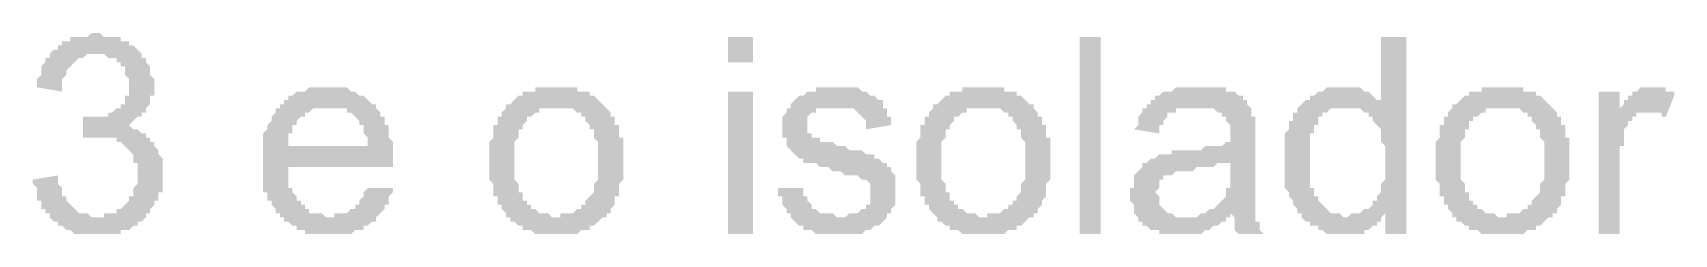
# Model space of a CAD drawing. Header units: millimetres. Extents: x 3949 to 6216, y -1987 to -943.
# Drawn here: x 4978.36 to 4997.5, y -1682.81 to -1680.47 of the extents above; entities that cross this region are included whole.
import ezdxf

# ---------------------------------------------------------------- set-up
doc = ezdxf.new("R2010")
doc.units = ezdxf.units.MM
doc.layers.add('PADRÃO DE ENTRADA', color=7, linetype='Continuous', lineweight=0)

msp = doc.modelspace()

# ---------------------------------------------------------------- hatches: boundary and pattern name
at = {"layer": 'PADRÃO DE ENTRADA', "transparency": 33554559}
for points in [[(4978.364, -1682.175), (4978.657, -1682.127), (4978.657, -1682.175), (4978.657, -1682.224), (4978.706, -1682.273), (4978.706, -1682.273), (4978.706, -1682.322), (4978.706, -1682.371), (4978.755, -1682.371), (4978.755, -1682.419), (4978.755, -1682.419), (4978.803, -1682.468), (4978.803, -1682.468), (4978.803, -1682.468), (4978.803, -1682.468), (4978.852, -1682.517), (4978.852, -1682.517), (4978.901, -1682.566), (4978.95, -1682.566), (4978.95, -1682.566), (4978.999, -1682.566), (4978.999, -1682.566), (4979.048, -1682.615), (4979.096, -1682.615), (4979.096, -1682.615), (4979.145, -1682.615), (4979.194, -1682.615), (4979.194, -1682.566), (4979.243, -1682.566), (4979.243, -1682.566), (4979.292, -1682.566), (4979.341, -1682.566), (4979.341, -1682.517), (4979.389, -1682.517), (4979.389, -1682.517), (4979.438, -1682.468), (4979.438, -1682.468), (4979.487, -1682.419), (4979.487, -1682.419), (4979.487, -1682.371), (4979.536, -1682.371), (4979.536, -1682.322), (4979.536, -1682.322), (4979.536, -1682.273), (4979.585, -1682.224), (4979.585, -1682.224), (4979.585, -1682.175), (4979.585, -1682.175), (4979.585, -1682.127), (4979.585, -1682.127), (4979.585, -1682.078), (4979.585, -1682.029), (4979.585, -1682.029), (4979.585, -1681.98), (4979.536, -1681.98), (4979.536, -1681.931), (4979.536, -1681.882), (4979.536, -1681.882), (4979.487, -1681.834), (4979.487, -1681.834), (4979.438, -1681.785), (4979.438, -1681.785), (4979.438, -1681.785), (4979.389, -1681.736), (4979.389, -1681.736), (4979.341, -1681.736), (4979.341, -1681.687), (4979.292, -1681.687), (4979.292, -1681.687), (4979.243, -1681.687), (4979.194, -1681.687), (4979.194, -1681.687), (4979.145, -1681.687), (4979.145, -1681.687), (4979.096, -1681.687), (4979.096, -1681.687), (4979.048, -1681.687), (4978.999, -1681.687), (4978.999, -1681.687), (4978.95, -1681.687), (4978.95, -1681.687), (4978.95, -1681.443), (4978.999, -1681.443), (4978.999, -1681.443), (4979.048, -1681.443), (4979.096, -1681.443), (4979.096, -1681.443), (4979.145, -1681.443), (4979.145, -1681.443), (4979.194, -1681.443), (4979.243, -1681.443), (4979.243, -1681.394), (4979.292, -1681.394), (4979.292, -1681.394), (4979.341, -1681.345), (4979.341, -1681.345), (4979.389, -1681.345), (4979.389, -1681.297), (4979.438, -1681.297), (4979.438, -1681.248), (4979.438, -1681.248), (4979.438, -1681.199), (4979.487, -1681.199), (4979.487, -1681.15), (4979.487, -1681.101), (4979.487, -1681.053), (4979.487, -1681.053), (4979.487, -1681.004), (4979.487, -1681.004), (4979.438, -1680.955), (4979.438, -1680.906), (4979.438, -1680.906), (4979.438, -1680.857), (4979.389, -1680.857), (4979.389, -1680.808), (4979.389, -1680.808), (4979.341, -1680.808), (4979.341, -1680.76), (4979.292, -1680.76), (4979.292, -1680.76), (4979.243, -1680.76), (4979.194, -1680.711), (4979.194, -1680.711), (4979.145, -1680.711), (4979.096, -1680.711), (4979.096, -1680.711), (4979.048, -1680.711), (4979.048, -1680.711), (4978.999, -1680.711), (4978.95, -1680.76), (4978.95, -1680.76), (4978.901, -1680.76), (4978.901, -1680.76), (4978.852, -1680.808), (4978.852, -1680.808), (4978.852, -1680.808), (4978.803, -1680.857), (4978.803, -1680.857), (4978.755, -1680.906), (4978.755, -1680.906), (4978.755, -1680.955), (4978.755, -1680.955), (4978.706, -1681.004), (4978.706, -1681.004), (4978.706, -1681.053), (4978.706, -1681.101), (4978.706, -1681.15), (4978.413, -1681.101), (4978.413, -1681.053), (4978.413, -1681.004), (4978.413, -1681.004), (4978.462, -1680.955), (4978.462, -1680.906), (4978.462, -1680.906), (4978.462, -1680.857), (4978.511, -1680.808), (4978.511, -1680.808), (4978.511, -1680.76), (4978.559, -1680.76), (4978.559, -1680.711), (4978.559, -1680.711), (4978.608, -1680.662), (4978.608, -1680.662), (4978.657, -1680.662), (4978.657, -1680.662), (4978.657, -1680.613), (4978.706, -1680.613), (4978.706, -1680.564), (4978.755, -1680.564), (4978.755, -1680.564), (4978.803, -1680.564), (4978.803, -1680.515), (4978.852, -1680.515), (4978.901, -1680.515), (4978.901, -1680.515), (4978.95, -1680.515), (4978.95, -1680.515), (4978.999, -1680.515), (4979.048, -1680.467), (4979.096, -1680.467), (4979.096, -1680.467), (4979.145, -1680.467), (4979.145, -1680.467), (4979.194, -1680.515), (4979.243, -1680.515), (4979.243, -1680.515), (4979.292, -1680.515), (4979.341, -1680.515), (4979.341, -1680.515), (4979.389, -1680.515), (4979.389, -1680.564), (4979.438, -1680.564), (4979.438, -1680.564), (4979.487, -1680.564), (4979.487, -1680.613), (4979.536, -1680.613), (4979.536, -1680.613), (4979.585, -1680.662), (4979.585, -1680.662), (4979.633, -1680.711), (4979.633, -1680.711), (4979.633, -1680.76), (4979.682, -1680.76), (4979.682, -1680.808), (4979.682, -1680.808), (4979.731, -1680.857), (4979.731, -1680.857), (4979.731, -1680.906), (4979.731, -1680.955), (4979.731, -1680.955), (4979.78, -1681.004), (4979.78, -1681.004), (4979.78, -1681.053), (4979.78, -1681.101), (4979.78, -1681.101), (4979.78, -1681.15), (4979.78, -1681.199), (4979.731, -1681.199), (4979.731, -1681.248), (4979.731, -1681.248), (4979.731, -1681.297), (4979.682, -1681.345), (4979.682, -1681.345), (4979.682, -1681.345), (4979.682, -1681.394), (4979.633, -1681.394), (4979.633, -1681.443), (4979.585, -1681.443), (4979.585, -1681.443), (4979.536, -1681.492), (4979.536, -1681.492), (4979.487, -1681.541), (4979.487, -1681.541), (4979.438, -1681.541), (4979.487, -1681.541), (4979.536, -1681.59), (4979.536, -1681.59), (4979.585, -1681.59), (4979.585, -1681.59), (4979.633, -1681.638), (4979.633, -1681.638), (4979.682, -1681.638), (4979.682, -1681.687), (4979.731, -1681.687), (4979.731, -1681.736), (4979.78, -1681.736), (4979.78, -1681.736), (4979.78, -1681.785), (4979.78, -1681.785), (4979.829, -1681.834), (4979.829, -1681.834), (4979.829, -1681.882), (4979.829, -1681.882), (4979.878, -1681.931), (4979.878, -1681.98), (4979.878, -1681.98), (4979.878, -1682.029), (4979.878, -1682.078), (4979.878, -1682.078), (4979.878, -1682.127), (4979.878, -1682.127), (4979.878, -1682.175), (4979.878, -1682.224), (4979.878, -1682.224), (4979.878, -1682.273), (4979.878, -1682.322), (4979.829, -1682.322), (4979.829, -1682.371), (4979.829, -1682.371), (4979.829, -1682.419), (4979.78, -1682.419), (4979.78, -1682.468), (4979.78, -1682.468), (4979.731, -1682.517), (4979.731, -1682.566), (4979.731, -1682.566), (4979.682, -1682.566), (4979.682, -1682.615), (4979.682, -1682.615), (4979.633, -1682.664), (4979.633, -1682.664), (4979.585, -1682.664), (4979.585, -1682.712), (4979.536, -1682.712), (4979.536, -1682.712), (4979.487, -1682.761), (4979.438, -1682.761), (4979.438, -1682.761), (4979.389, -1682.761), (4979.389, -1682.81), (4979.341, -1682.81), (4979.292, -1682.81), (4979.292, -1682.81), (4979.243, -1682.81), (4979.243, -1682.81), (4979.194, -1682.81), (4979.145, -1682.81), (4979.096, -1682.81), (4979.096, -1682.81), (4979.048, -1682.81), (4979.048, -1682.81), (4978.999, -1682.81), (4978.95, -1682.81), (4978.95, -1682.81), (4978.901, -1682.81), (4978.901, -1682.81), (4978.852, -1682.81), (4978.803, -1682.761), (4978.803, -1682.761), (4978.755, -1682.761), (4978.755, -1682.761), (4978.706, -1682.712), (4978.706, -1682.712), (4978.657, -1682.712), (4978.657, -1682.664), (4978.608, -1682.664), (4978.608, -1682.664), (4978.559, -1682.615), (4978.559, -1682.615), (4978.559, -1682.566), (4978.511, -1682.566), (4978.511, -1682.517), (4978.462, -1682.517), (4978.462, -1682.468), (4978.462, -1682.468), (4978.462, -1682.419), (4978.413, -1682.419), (4978.413, -1682.371), (4978.413, -1682.322), (4978.413, -1682.322), (4978.413, -1682.273), (4978.364, -1682.224), (4978.364, -1682.224), (4978.364, -1682.175)], [(4987.054, -1682.273), (4987.347, -1682.273), (4987.347, -1682.273), (4987.347, -1682.322), (4987.347, -1682.371), (4987.396, -1682.371), (4987.396, -1682.419), (4987.396, -1682.419), (4987.445, -1682.468), (4987.445, -1682.468), (4987.445, -1682.517), (4987.494, -1682.517), (4987.494, -1682.517), (4987.494, -1682.517), (4987.542, -1682.566), (4987.591, -1682.566), (4987.591, -1682.566), (4987.64, -1682.566), (4987.64, -1682.566), (4987.689, -1682.566), (4987.738, -1682.615), (4987.786, -1682.615), (4987.786, -1682.615), (4987.786, -1682.615), (4987.835, -1682.615), (4987.884, -1682.566), (4987.933, -1682.566), (4987.933, -1682.566), (4987.982, -1682.566), (4987.982, -1682.566), (4988.031, -1682.517), (4988.031, -1682.517), (4988.079, -1682.517), (4988.079, -1682.468), (4988.128, -1682.468), (4988.128, -1682.419), (4988.128, -1682.419), (4988.128, -1682.371), (4988.128, -1682.371), (4988.128, -1682.322), (4988.128, -1682.322), (4988.128, -1682.273), (4988.128, -1682.224), (4988.128, -1682.224), (4988.079, -1682.175), (4988.079, -1682.175), (4988.031, -1682.175), (4988.031, -1682.175), (4988.031, -1682.175), (4987.982, -1682.127), (4987.982, -1682.127), (4987.933, -1682.127), (4987.884, -1682.127), (4987.835, -1682.127), (4987.786, -1682.078), (4987.786, -1682.078), (4987.738, -1682.078), (4987.689, -1682.078), (4987.64, -1682.029), (4987.64, -1682.029), (4987.591, -1682.029), (4987.542, -1682.029), (4987.542, -1682.029), (4987.494, -1681.98), (4987.445, -1681.98), (4987.445, -1681.98), (4987.396, -1681.98), (4987.396, -1681.98), (4987.347, -1681.98), (4987.347, -1681.931), (4987.347, -1681.931), (4987.298, -1681.931), (4987.298, -1681.931), (4987.249, -1681.882), (4987.249, -1681.882), (4987.201, -1681.834), (4987.201, -1681.834), (4987.201, -1681.834), (4987.152, -1681.785), (4987.152, -1681.785), (4987.152, -1681.736), (4987.152, -1681.687), (4987.103, -1681.687), (4987.103, -1681.638), (4987.103, -1681.59), (4987.103, -1681.59), (4987.103, -1681.59), (4987.103, -1681.541), (4987.103, -1681.492), (4987.103, -1681.492), (4987.103, -1681.443), (4987.152, -1681.394), (4987.152, -1681.394), (4987.152, -1681.345), (4987.201, -1681.345), (4987.201, -1681.297), (4987.201, -1681.297), (4987.249, -1681.248), (4987.249, -1681.248), (4987.298, -1681.199), (4987.298, -1681.199), (4987.298, -1681.199), (4987.347, -1681.199), (4987.396, -1681.15), (4987.396, -1681.15), (4987.445, -1681.15), (4987.494, -1681.15), (4987.494, -1681.101), (4987.494, -1681.101), (4987.542, -1681.101), (4987.591, -1681.101), (4987.591, -1681.101), (4987.64, -1681.101), (4987.64, -1681.101), (4987.689, -1681.101), (4987.738, -1681.101), (4987.738, -1681.101), (4987.786, -1681.101), (4987.835, -1681.101), (4987.835, -1681.101), (4987.884, -1681.101), (4987.933, -1681.101), (4987.933, -1681.101), (4987.982, -1681.101), (4988.031, -1681.15), (4988.031, -1681.15), (4988.079, -1681.15), (4988.079, -1681.15), (4988.128, -1681.199), (4988.177, -1681.199), (4988.177, -1681.199), (4988.226, -1681.248), (4988.226, -1681.248), (4988.275, -1681.248), (4988.275, -1681.297), (4988.275, -1681.297), (4988.275, -1681.345), (4988.323, -1681.345), (4988.323, -1681.394), (4988.323, -1681.394), (4988.323, -1681.443), (4988.372, -1681.443), (4988.372, -1681.492), (4988.372, -1681.541), (4988.372, -1681.541), (4988.079, -1681.59), (4988.079, -1681.541), (4988.079, -1681.541), (4988.079, -1681.492), (4988.079, -1681.492), (4988.031, -1681.443), (4988.031, -1681.443), (4987.982, -1681.394), (4987.982, -1681.394), (4987.982, -1681.394), (4987.933, -1681.345), (4987.933, -1681.345), (4987.884, -1681.345), (4987.884, -1681.345), (4987.835, -1681.345), (4987.786, -1681.345), (4987.738, -1681.345), (4987.738, -1681.345), (4987.689, -1681.345), (4987.64, -1681.345), (4987.64, -1681.345), (4987.591, -1681.345), (4987.542, -1681.345), (4987.542, -1681.345), (4987.494, -1681.345), (4987.494, -1681.394), (4987.445, -1681.394), (4987.445, -1681.394), (4987.445, -1681.394), (4987.396, -1681.443), (4987.396, -1681.443), (4987.396, -1681.492), (4987.396, -1681.492), (4987.396, -1681.541), (4987.396, -1681.59), (4987.396, -1681.59), (4987.396, -1681.638), (4987.396, -1681.638), (4987.445, -1681.638), (4987.445, -1681.687), (4987.494, -1681.687), (4987.494, -1681.687), (4987.542, -1681.687), (4987.542, -1681.736), (4987.542, -1681.736), (4987.591, -1681.736), (4987.591, -1681.736), (4987.64, -1681.736), (4987.689, -1681.736), (4987.738, -1681.785), (4987.786, -1681.785), (4987.786, -1681.785), (4987.835, -1681.785), (4987.835, -1681.785), (4987.884, -1681.834), (4987.933, -1681.834), (4987.982, -1681.834), (4987.982, -1681.834), (4988.031, -1681.834), (4988.079, -1681.882), (4988.079, -1681.882), (4988.128, -1681.882), (4988.128, -1681.882), (4988.177, -1681.882), (4988.177, -1681.882), (4988.177, -1681.931), (4988.226, -1681.931), (4988.226, -1681.931), (4988.275, -1681.98), (4988.275, -1681.98), (4988.323, -1681.98), (4988.323, -1682.029), (4988.372, -1682.029), (4988.372, -1682.078), (4988.372, -1682.078), (4988.421, -1682.127), (4988.421, -1682.127), (4988.421, -1682.175), (4988.421, -1682.175), (4988.421, -1682.224), (4988.421, -1682.273), (4988.421, -1682.322), (4988.421, -1682.322), (4988.421, -1682.322), (4988.421, -1682.371), (4988.421, -1682.371), (4988.421, -1682.419), (4988.421, -1682.468), (4988.421, -1682.468), (4988.372, -1682.517), (4988.372, -1682.517), (4988.372, -1682.566), (4988.323, -1682.566), (4988.323, -1682.615), (4988.323, -1682.615), (4988.275, -1682.664), (4988.275, -1682.664), (4988.226, -1682.712), (4988.226, -1682.712), (4988.177, -1682.712), (4988.128, -1682.761), (4988.128, -1682.761), (4988.079, -1682.761), (4988.079, -1682.761), (4988.031, -1682.81), (4988.031, -1682.81), (4987.982, -1682.81), (4987.933, -1682.81), (4987.933, -1682.81), (4987.884, -1682.81), (4987.835, -1682.81), (4987.835, -1682.81), (4987.786, -1682.81), (4987.786, -1682.81), (4987.738, -1682.81), (4987.689, -1682.81), (4987.64, -1682.81), (4987.64, -1682.81), (4987.591, -1682.81), (4987.542, -1682.81), (4987.542, -1682.81), (4987.494, -1682.81), (4987.445, -1682.761), (4987.445, -1682.761), (4987.396, -1682.761), (4987.396, -1682.761), (4987.347, -1682.761), (4987.347, -1682.712), (4987.298, -1682.712), (4987.298, -1682.712), (4987.298, -1682.712), (4987.249, -1682.664), (4987.249, -1682.664), (4987.201, -1682.615), (4987.201, -1682.615), (4987.201, -1682.566), (4987.152, -1682.566), (4987.152, -1682.517), (4987.152, -1682.517), (4987.103, -1682.468), (4987.103, -1682.468), (4987.103, -1682.419), (4987.103, -1682.371), (4987.054, -1682.371), (4987.054, -1682.322), (4987.054, -1682.273)], [(4996.623, -1682.81), (4996.623, -1681.15), (4996.867, -1681.15), (4996.867, -1681.394), (4996.867, -1681.345), (4996.916, -1681.297), (4996.916, -1681.297), (4996.916, -1681.248), (4996.965, -1681.248), (4996.965, -1681.199), (4997.014, -1681.199), (4997.014, -1681.15), (4997.014, -1681.15), (4997.014, -1681.15), (4997.062, -1681.15), (4997.111, -1681.101), (4997.111, -1681.101), (4997.16, -1681.101), (4997.16, -1681.101), (4997.209, -1681.101), (4997.209, -1681.101), (4997.258, -1681.101), (4997.258, -1681.101), (4997.306, -1681.101), (4997.355, -1681.101), (4997.355, -1681.101), (4997.404, -1681.101), (4997.404, -1681.15), (4997.453, -1681.15), (4997.502, -1681.15), (4997.502, -1681.199), (4997.404, -1681.443), (4997.355, -1681.443), (4997.355, -1681.394), (4997.306, -1681.394), (4997.306, -1681.394), (4997.258, -1681.394), (4997.209, -1681.394), (4997.209, -1681.394), (4997.16, -1681.394), (4997.16, -1681.394), (4997.111, -1681.394), (4997.062, -1681.394), (4997.062, -1681.443), (4997.014, -1681.443), (4997.014, -1681.443), (4997.014, -1681.492), (4996.965, -1681.492), (4996.965, -1681.541), (4996.965, -1681.541), (4996.916, -1681.59), (4996.916, -1681.59), (4996.916, -1681.638), (4996.916, -1681.638), (4996.916, -1681.687), (4996.916, -1681.687), (4996.916, -1681.736), (4996.916, -1681.785), (4996.867, -1681.785), (4996.867, -1681.834), (4996.867, -1681.882), (4996.867, -1681.882), (4996.867, -1681.931), (4996.867, -1682.81)]]:
    msp.add_hatch(color=7, dxfattribs=at).paths.add_polyline_path(points)
h = msp.add_hatch(color=7, dxfattribs=at)
h.paths.add_polyline_path([(4994.133, -1682.81), (4994.133, -1682.566), (4994.084, -1682.615), (4994.084, -1682.615), (4994.084, -1682.664), (4994.035, -1682.664), (4994.035, -1682.712), (4993.987, -1682.712), (4993.987, -1682.712), (4993.938, -1682.761), (4993.938, -1682.761), (4993.889, -1682.761), (4993.889, -1682.81), (4993.84, -1682.81), (4993.84, -1682.81), (4993.791, -1682.81), (4993.743, -1682.81), (4993.743, -1682.81), (4993.694, -1682.81), (4993.645, -1682.81), (4993.645, -1682.81), (4993.596, -1682.81), (4993.547, -1682.81), (4993.547, -1682.81), (4993.498, -1682.81), (4993.45, -1682.81), (4993.45, -1682.81), (4993.401, -1682.761), (4993.401, -1682.761), (4993.352, -1682.761), (4993.352, -1682.712), (4993.303, -1682.712), (4993.303, -1682.712), (4993.254, -1682.712), (4993.254, -1682.664), (4993.206, -1682.664), (4993.206, -1682.664), (4993.157, -1682.615), (4993.157, -1682.615), (4993.157, -1682.566), (4993.108, -1682.566), (4993.108, -1682.517), (4993.059, -1682.468), (4993.059, -1682.468), (4993.059, -1682.419), (4993.059, -1682.419), (4993.01, -1682.371), (4993.01, -1682.371), (4993.01, -1682.322), (4993.01, -1682.322), (4992.961, -1682.273), (4992.961, -1682.224), (4992.961, -1682.224), (4992.961, -1682.175), (4992.961, -1682.127), (4992.961, -1682.127), (4992.961, -1682.078), (4992.961, -1682.029), (4992.961, -1682.029), (4992.961, -1681.98), (4992.961, -1681.98), (4992.961, -1681.931), (4992.961, -1681.882), (4992.961, -1681.882), (4992.961, -1681.834), (4992.961, -1681.785), (4992.961, -1681.785), (4992.961, -1681.736), (4992.961, -1681.687), (4992.961, -1681.687), (4992.961, -1681.638), (4993.01, -1681.59), (4993.01, -1681.59), (4993.01, -1681.541), (4993.01, -1681.541), (4993.01, -1681.492), (4993.059, -1681.492), (4993.059, -1681.443), (4993.059, -1681.394), (4993.108, -1681.394), (4993.108, -1681.345), (4993.108, -1681.345), (4993.157, -1681.297), (4993.157, -1681.297), (4993.206, -1681.248), (4993.206, -1681.248), (4993.254, -1681.248), (4993.254, -1681.199), (4993.254, -1681.199), (4993.303, -1681.199), (4993.352, -1681.15), (4993.352, -1681.15), (4993.401, -1681.15), (4993.401, -1681.15), (4993.45, -1681.101), (4993.498, -1681.101), (4993.498, -1681.101), (4993.547, -1681.101), (4993.547, -1681.101), (4993.596, -1681.101), (4993.645, -1681.101), (4993.645, -1681.101), (4993.694, -1681.101), (4993.694, -1681.101), (4993.743, -1681.101), (4993.791, -1681.101), (4993.791, -1681.101), (4993.84, -1681.101), (4993.889, -1681.15), (4993.889, -1681.15), (4993.938, -1681.15), (4993.938, -1681.15), (4993.987, -1681.199), (4993.987, -1681.199), (4994.035, -1681.248), (4994.035, -1681.248), (4994.084, -1681.248), (4994.084, -1681.297), (4994.084, -1681.297), (4994.084, -1681.297), (4994.084, -1680.515), (4994.377, -1680.515), (4994.377, -1682.81)], flags=0)
h.paths.add_polyline_path([(4993.254, -1681.98), (4993.254, -1681.98), (4993.254, -1682.029), (4993.254, -1682.078), (4993.254, -1682.127), (4993.254, -1682.127), (4993.254, -1682.175), (4993.254, -1682.224), (4993.254, -1682.224), (4993.254, -1682.273), (4993.303, -1682.273), (4993.303, -1682.322), (4993.303, -1682.322), (4993.303, -1682.371), (4993.352, -1682.371), (4993.352, -1682.419), (4993.352, -1682.419), (4993.352, -1682.419), (4993.401, -1682.468), (4993.401, -1682.468), (4993.45, -1682.517), (4993.45, -1682.517), (4993.498, -1682.566), (4993.498, -1682.566), (4993.547, -1682.566), (4993.596, -1682.566), (4993.596, -1682.566), (4993.645, -1682.615), (4993.645, -1682.615), (4993.694, -1682.615), (4993.694, -1682.615), (4993.743, -1682.566), (4993.791, -1682.566), (4993.791, -1682.566), (4993.84, -1682.566), (4993.84, -1682.566), (4993.889, -1682.517), (4993.938, -1682.517), (4993.938, -1682.517), (4993.987, -1682.468), (4993.987, -1682.468), (4993.987, -1682.419), (4994.035, -1682.419), (4994.035, -1682.419), (4994.035, -1682.371), (4994.035, -1682.371), (4994.084, -1682.322), (4994.084, -1682.322), (4994.084, -1682.273), (4994.084, -1682.224), (4994.084, -1682.224), (4994.133, -1682.175), (4994.133, -1682.127), (4994.133, -1682.127), (4994.133, -1682.078), (4994.133, -1682.029), (4994.133, -1681.98), (4994.133, -1681.98), (4994.133, -1681.931), (4994.133, -1681.882), (4994.133, -1681.882), (4994.133, -1681.834), (4994.133, -1681.785), (4994.133, -1681.785), (4994.084, -1681.736), (4994.084, -1681.687), (4994.084, -1681.687), (4994.084, -1681.638), (4994.084, -1681.59), (4994.084, -1681.59), (4994.035, -1681.541), (4994.035, -1681.541), (4994.035, -1681.541), (4993.987, -1681.492), (4993.987, -1681.492), (4993.987, -1681.443), (4993.938, -1681.443), (4993.938, -1681.394), (4993.889, -1681.394), (4993.889, -1681.394), (4993.84, -1681.345), (4993.84, -1681.345), (4993.791, -1681.345), (4993.743, -1681.345), (4993.743, -1681.345), (4993.694, -1681.345), (4993.694, -1681.345), (4993.694, -1681.345), (4993.645, -1681.345), (4993.596, -1681.345), (4993.596, -1681.345), (4993.547, -1681.345), (4993.547, -1681.345), (4993.498, -1681.345), (4993.45, -1681.394), (4993.45, -1681.394), (4993.401, -1681.394), (4993.401, -1681.443), (4993.352, -1681.443), (4993.352, -1681.492), (4993.352, -1681.492), (4993.352, -1681.541), (4993.303, -1681.541), (4993.303, -1681.541), (4993.303, -1681.59), (4993.303, -1681.638), (4993.254, -1681.638), (4993.254, -1681.687), (4993.254, -1681.687), (4993.254, -1681.736), (4993.254, -1681.785), (4993.254, -1681.785), (4993.254, -1681.834), (4993.254, -1681.882), (4993.254, -1681.931), (4993.254, -1681.931), (4993.254, -1681.98)], flags=0)
h = msp.add_hatch(color=7, dxfattribs=at)
h.paths.add_polyline_path([(4982.27, -1682.273), (4982.563, -1682.273), (4982.563, -1682.322), (4982.514, -1682.371), (4982.514, -1682.371), (4982.514, -1682.419), (4982.514, -1682.468), (4982.465, -1682.468), (4982.465, -1682.517), (4982.465, -1682.517), (4982.416, -1682.566), (4982.416, -1682.566), (4982.367, -1682.615), (4982.367, -1682.615), (4982.367, -1682.664), (4982.319, -1682.664), (4982.319, -1682.664), (4982.319, -1682.664), (4982.27, -1682.712), (4982.27, -1682.712), (4982.221, -1682.712), (4982.221, -1682.761), (4982.172, -1682.761), (4982.123, -1682.761), (4982.123, -1682.761), (4982.074, -1682.81), (4982.074, -1682.81), (4982.026, -1682.81), (4981.977, -1682.81), (4981.977, -1682.81), (4981.928, -1682.81), (4981.879, -1682.81), (4981.879, -1682.81), (4981.83, -1682.81), (4981.83, -1682.81), (4981.782, -1682.81), (4981.733, -1682.81), (4981.733, -1682.81), (4981.684, -1682.81), (4981.635, -1682.81), (4981.635, -1682.81), (4981.586, -1682.81), (4981.537, -1682.81), (4981.537, -1682.761), (4981.489, -1682.761), (4981.489, -1682.761), (4981.44, -1682.761), (4981.44, -1682.712), (4981.391, -1682.712), (4981.391, -1682.712), (4981.342, -1682.664), (4981.342, -1682.664), (4981.293, -1682.664), (4981.293, -1682.615), (4981.245, -1682.615), (4981.245, -1682.615), (4981.245, -1682.566), (4981.196, -1682.566), (4981.196, -1682.517), (4981.196, -1682.517), (4981.147, -1682.468), (4981.147, -1682.468), (4981.147, -1682.419), (4981.098, -1682.419), (4981.098, -1682.371), (4981.098, -1682.371), (4981.098, -1682.322), (4981.049, -1682.322), (4981.049, -1682.273), (4981.049, -1682.224), (4981.049, -1682.224), (4981.049, -1682.175), (4981.049, -1682.127), (4981.049, -1682.127), (4981.049, -1682.078), (4981.049, -1682.029), (4981.049, -1681.98), (4981.049, -1681.98), (4981.049, -1681.931), (4981.049, -1681.882), (4981.049, -1681.882), (4981.049, -1681.834), (4981.049, -1681.785), (4981.049, -1681.785), (4981.049, -1681.736), (4981.049, -1681.687), (4981.049, -1681.687), (4981.049, -1681.638), (4981.098, -1681.59), (4981.098, -1681.59), (4981.098, -1681.541), (4981.098, -1681.541), (4981.147, -1681.492), (4981.147, -1681.492), (4981.147, -1681.443), (4981.147, -1681.443), (4981.196, -1681.394), (4981.196, -1681.394), (4981.196, -1681.345), (4981.245, -1681.345), (4981.245, -1681.345), (4981.245, -1681.297), (4981.293, -1681.297), (4981.293, -1681.248), (4981.342, -1681.248), (4981.342, -1681.199), (4981.391, -1681.199), (4981.391, -1681.199), (4981.44, -1681.15), (4981.489, -1681.15), (4981.489, -1681.15), (4981.537, -1681.15), (4981.537, -1681.15), (4981.586, -1681.101), (4981.586, -1681.101), (4981.635, -1681.101), (4981.684, -1681.101), (4981.684, -1681.101), (4981.733, -1681.101), (4981.782, -1681.101), (4981.782, -1681.101), (4981.782, -1681.101), (4981.83, -1681.101), (4981.879, -1681.101), (4981.928, -1681.101), (4981.928, -1681.101), (4981.977, -1681.101), (4981.977, -1681.101), (4982.026, -1681.101), (4982.074, -1681.15), (4982.074, -1681.15), (4982.123, -1681.15), (4982.123, -1681.15), (4982.172, -1681.199), (4982.172, -1681.199), (4982.221, -1681.199), (4982.27, -1681.248), (4982.27, -1681.248), (4982.27, -1681.248), (4982.319, -1681.297), (4982.319, -1681.297), (4982.367, -1681.297), (4982.367, -1681.345), (4982.367, -1681.345), (4982.416, -1681.394), (4982.416, -1681.394), (4982.416, -1681.443), (4982.465, -1681.443), (4982.465, -1681.492), (4982.465, -1681.492), (4982.465, -1681.541), (4982.514, -1681.541), (4982.514, -1681.59), (4982.514, -1681.638), (4982.514, -1681.638), (4982.514, -1681.687), (4982.563, -1681.736), (4982.563, -1681.736), (4982.563, -1681.785), (4982.563, -1681.834), (4982.563, -1681.834), (4982.563, -1681.882), (4982.563, -1681.931), (4982.563, -1681.931), (4982.563, -1681.98), (4982.563, -1682.029), (4982.563, -1682.029), (4981.342, -1682.029), (4981.342, -1682.078), (4981.342, -1682.127), (4981.342, -1682.127), (4981.342, -1682.175), (4981.342, -1682.224), (4981.342, -1682.224), (4981.342, -1682.273), (4981.391, -1682.273), (4981.391, -1682.322), (4981.391, -1682.322), (4981.44, -1682.371), (4981.44, -1682.371), (4981.44, -1682.419), (4981.489, -1682.419), (4981.489, -1682.468), (4981.489, -1682.468), (4981.537, -1682.468), (4981.537, -1682.517), (4981.586, -1682.517), (4981.586, -1682.566), (4981.635, -1682.566), (4981.635, -1682.566), (4981.684, -1682.566), (4981.733, -1682.566), (4981.733, -1682.566), (4981.782, -1682.615), (4981.83, -1682.615), (4981.83, -1682.615), (4981.879, -1682.615), (4981.879, -1682.566), (4981.928, -1682.566), (4981.977, -1682.566), (4981.977, -1682.566), (4982.026, -1682.566), (4982.026, -1682.566), (4982.074, -1682.517), (4982.074, -1682.517), (4982.123, -1682.517), (4982.123, -1682.468), (4982.172, -1682.468), (4982.172, -1682.419), (4982.172, -1682.419), (4982.221, -1682.371), (4982.221, -1682.371), (4982.221, -1682.322), (4982.27, -1682.273), (4982.27, -1682.273), (4982.27, -1682.273)], flags=0)
h.paths.add_polyline_path([(4981.342, -1681.785), (4982.27, -1681.785), (4982.27, -1681.736), (4982.27, -1681.736), (4982.27, -1681.687), (4982.221, -1681.638), (4982.221, -1681.638), (4982.221, -1681.59), (4982.221, -1681.59), (4982.221, -1681.541), (4982.172, -1681.541), (4982.172, -1681.492), (4982.172, -1681.492), (4982.123, -1681.443), (4982.123, -1681.443), (4982.074, -1681.394), (4982.074, -1681.394), (4982.026, -1681.394), (4982.026, -1681.345), (4981.977, -1681.345), (4981.977, -1681.345), (4981.928, -1681.345), (4981.879, -1681.345), (4981.879, -1681.345), (4981.83, -1681.345), (4981.83, -1681.345), (4981.782, -1681.345), (4981.733, -1681.345), (4981.733, -1681.345), (4981.684, -1681.345), (4981.635, -1681.345), (4981.635, -1681.345), (4981.586, -1681.394), (4981.586, -1681.394), (4981.537, -1681.394), (4981.537, -1681.443), (4981.489, -1681.443), (4981.489, -1681.443), (4981.44, -1681.492), (4981.44, -1681.492), (4981.44, -1681.541), (4981.391, -1681.541), (4981.391, -1681.59), (4981.391, -1681.59), (4981.391, -1681.638), (4981.342, -1681.638), (4981.342, -1681.687), (4981.342, -1681.736), (4981.342, -1681.736), (4981.342, -1681.785), (4981.342, -1681.785)], flags=0)
h = msp.add_hatch(color=7, dxfattribs=at)
h.paths.add_polyline_path([(4983.686, -1681.98), (4983.686, -1681.931), (4983.686, -1681.882), (4983.686, -1681.834), (4983.686, -1681.834), (4983.686, -1681.785), (4983.686, -1681.736), (4983.734, -1681.687), (4983.734, -1681.687), (4983.734, -1681.638), (4983.734, -1681.638), (4983.734, -1681.59), (4983.734, -1681.541), (4983.783, -1681.541), (4983.783, -1681.492), (4983.783, -1681.492), (4983.783, -1681.443), (4983.832, -1681.443), (4983.832, -1681.394), (4983.832, -1681.394), (4983.881, -1681.345), (4983.881, -1681.345), (4983.881, -1681.297), (4983.93, -1681.297), (4983.93, -1681.297), (4983.93, -1681.297), (4983.978, -1681.248), (4983.978, -1681.248), (4984.027, -1681.199), (4984.027, -1681.199), (4984.076, -1681.199), (4984.076, -1681.15), (4984.125, -1681.15), (4984.174, -1681.15), (4984.174, -1681.15), (4984.223, -1681.15), (4984.223, -1681.101), (4984.271, -1681.101), (4984.32, -1681.101), (4984.32, -1681.101), (4984.369, -1681.101), (4984.418, -1681.101), (4984.418, -1681.101), (4984.467, -1681.101), (4984.467, -1681.101), (4984.515, -1681.101), (4984.515, -1681.101), (4984.564, -1681.101), (4984.613, -1681.101), (4984.613, -1681.101), (4984.662, -1681.101), (4984.711, -1681.101), (4984.711, -1681.15), (4984.76, -1681.15), (4984.76, -1681.15), (4984.808, -1681.15), (4984.857, -1681.15), (4984.857, -1681.199), (4984.906, -1681.199), (4984.906, -1681.199), (4984.955, -1681.248), (4984.955, -1681.248), (4985.004, -1681.297), (4985.004, -1681.297), (4985.004, -1681.297), (4985.053, -1681.345), (4985.053, -1681.345), (4985.101, -1681.394), (4985.101, -1681.394), (4985.101, -1681.443), (4985.15, -1681.443), (4985.15, -1681.492), (4985.15, -1681.492), (4985.15, -1681.541), (4985.199, -1681.541), (4985.199, -1681.59), (4985.199, -1681.638), (4985.199, -1681.638), (4985.199, -1681.687), (4985.248, -1681.687), (4985.248, -1681.736), (4985.248, -1681.785), (4985.248, -1681.785), (4985.248, -1681.834), (4985.248, -1681.882), (4985.248, -1681.931), (4985.248, -1681.931), (4985.248, -1681.98), (4985.248, -1682.029), (4985.248, -1682.029), (4985.248, -1682.078), (4985.248, -1682.127), (4985.248, -1682.175), (4985.248, -1682.175), (4985.199, -1682.224), (4985.199, -1682.224), (4985.199, -1682.273), (4985.199, -1682.322), (4985.199, -1682.322), (4985.199, -1682.371), (4985.15, -1682.371), (4985.15, -1682.419), (4985.15, -1682.419), (4985.15, -1682.419), (4985.15, -1682.468), (4985.101, -1682.517), (4985.101, -1682.517), (4985.101, -1682.566), (4985.053, -1682.566), (4985.053, -1682.615), (4985.004, -1682.615), (4985.004, -1682.615), (4984.955, -1682.664), (4984.955, -1682.664), (4984.906, -1682.712), (4984.906, -1682.712), (4984.857, -1682.712), (4984.857, -1682.761), (4984.808, -1682.761), (4984.76, -1682.761), (4984.76, -1682.761), (4984.711, -1682.81), (4984.711, -1682.81), (4984.662, -1682.81), (4984.613, -1682.81), (4984.613, -1682.81), (4984.564, -1682.81), (4984.515, -1682.81), (4984.515, -1682.81), (4984.467, -1682.81), (4984.467, -1682.81), (4984.418, -1682.81), (4984.418, -1682.81), (4984.369, -1682.81), (4984.32, -1682.81), (4984.32, -1682.81), (4984.271, -1682.81), (4984.223, -1682.81), (4984.223, -1682.81), (4984.174, -1682.761), (4984.174, -1682.761), (4984.125, -1682.761), (4984.076, -1682.761), (4984.076, -1682.712), (4984.027, -1682.712), (4984.027, -1682.712), (4983.978, -1682.664), (4983.978, -1682.664), (4983.93, -1682.664), (4983.93, -1682.615), (4983.881, -1682.615), (4983.881, -1682.566), (4983.881, -1682.566), (4983.832, -1682.517), (4983.832, -1682.517), (4983.832, -1682.468), (4983.783, -1682.468), (4983.783, -1682.419), (4983.783, -1682.419), (4983.783, -1682.371), (4983.734, -1682.371), (4983.734, -1682.322), (4983.734, -1682.322), (4983.734, -1682.273), (4983.734, -1682.224), (4983.734, -1682.224), (4983.686, -1682.175), (4983.686, -1682.127), (4983.686, -1682.127), (4983.686, -1682.078), (4983.686, -1682.029), (4983.686, -1682.029), (4983.686, -1681.98), (4983.686, -1681.98)], flags=0)
h.paths.add_polyline_path([(4983.978, -1681.98), (4983.978, -1681.98), (4983.978, -1682.029), (4983.978, -1682.078), (4983.978, -1682.127), (4983.978, -1682.127), (4983.978, -1682.175), (4984.027, -1682.224), (4984.027, -1682.224), (4984.027, -1682.273), (4984.027, -1682.273), (4984.027, -1682.322), (4984.076, -1682.322), (4984.076, -1682.371), (4984.076, -1682.371), (4984.076, -1682.419), (4984.125, -1682.419), (4984.125, -1682.419), (4984.125, -1682.468), (4984.174, -1682.468), (4984.174, -1682.517), (4984.223, -1682.517), (4984.223, -1682.517), (4984.271, -1682.566), (4984.271, -1682.566), (4984.32, -1682.566), (4984.369, -1682.566), (4984.369, -1682.566), (4984.418, -1682.615), (4984.418, -1682.615), (4984.467, -1682.615), (4984.515, -1682.615), (4984.515, -1682.566), (4984.564, -1682.566), (4984.613, -1682.566), (4984.613, -1682.566), (4984.662, -1682.566), (4984.662, -1682.566), (4984.711, -1682.517), (4984.711, -1682.517), (4984.76, -1682.517), (4984.76, -1682.468), (4984.808, -1682.468), (4984.808, -1682.419), (4984.808, -1682.419), (4984.857, -1682.371), (4984.857, -1682.371), (4984.857, -1682.371), (4984.906, -1682.322), (4984.906, -1682.273), (4984.906, -1682.273), (4984.906, -1682.224), (4984.906, -1682.224), (4984.955, -1682.175), (4984.955, -1682.127), (4984.955, -1682.127), (4984.955, -1682.078), (4984.955, -1682.029), (4984.955, -1681.98), (4984.955, -1681.98), (4984.955, -1681.931), (4984.955, -1681.931), (4984.955, -1681.882), (4984.955, -1681.834), (4984.955, -1681.785), (4984.955, -1681.785), (4984.955, -1681.736), (4984.906, -1681.687), (4984.906, -1681.687), (4984.906, -1681.638), (4984.906, -1681.638), (4984.906, -1681.59), (4984.857, -1681.59), (4984.857, -1681.541), (4984.857, -1681.541), (4984.808, -1681.492), (4984.808, -1681.492), (4984.808, -1681.443), (4984.76, -1681.443), (4984.76, -1681.394), (4984.711, -1681.394), (4984.711, -1681.394), (4984.662, -1681.345), (4984.662, -1681.345), (4984.613, -1681.345), (4984.564, -1681.345), (4984.564, -1681.345), (4984.515, -1681.345), (4984.467, -1681.345), (4984.467, -1681.345), (4984.418, -1681.345), (4984.418, -1681.345), (4984.369, -1681.345), (4984.32, -1681.345), (4984.32, -1681.345), (4984.271, -1681.345), (4984.271, -1681.394), (4984.223, -1681.394), (4984.223, -1681.394), (4984.174, -1681.443), (4984.174, -1681.443), (4984.125, -1681.443), (4984.125, -1681.492), (4984.125, -1681.492), (4984.076, -1681.541), (4984.076, -1681.541), (4984.076, -1681.59), (4984.027, -1681.59), (4984.027, -1681.638), (4984.027, -1681.638), (4984.027, -1681.687), (4984.027, -1681.687), (4983.978, -1681.736), (4983.978, -1681.785), (4983.978, -1681.785), (4983.978, -1681.834), (4983.978, -1681.882), (4983.978, -1681.931), (4983.978, -1681.931), (4983.978, -1681.98)], flags=0)
h = msp.add_hatch(color=7, dxfattribs=at)
h.paths.add_polyline_path([(4988.665, -1681.98), (4988.665, -1681.931), (4988.665, -1681.882), (4988.665, -1681.834), (4988.665, -1681.834), (4988.665, -1681.785), (4988.665, -1681.736), (4988.714, -1681.687), (4988.714, -1681.687), (4988.714, -1681.638), (4988.714, -1681.638), (4988.714, -1681.59), (4988.714, -1681.541), (4988.763, -1681.541), (4988.763, -1681.492), (4988.763, -1681.492), (4988.763, -1681.443), (4988.812, -1681.443), (4988.812, -1681.394), (4988.812, -1681.394), (4988.861, -1681.345), (4988.861, -1681.345), (4988.861, -1681.297), (4988.909, -1681.297), (4988.909, -1681.297), (4988.909, -1681.297), (4988.958, -1681.248), (4988.958, -1681.248), (4989.007, -1681.199), (4989.007, -1681.199), (4989.056, -1681.199), (4989.056, -1681.15), (4989.105, -1681.15), (4989.153, -1681.15), (4989.153, -1681.15), (4989.202, -1681.15), (4989.202, -1681.101), (4989.251, -1681.101), (4989.3, -1681.101), (4989.3, -1681.101), (4989.349, -1681.101), (4989.398, -1681.101), (4989.398, -1681.101), (4989.446, -1681.101), (4989.446, -1681.101), (4989.495, -1681.101), (4989.495, -1681.101), (4989.544, -1681.101), (4989.593, -1681.101), (4989.593, -1681.101), (4989.642, -1681.101), (4989.69, -1681.101), (4989.69, -1681.15), (4989.739, -1681.15), (4989.739, -1681.15), (4989.788, -1681.15), (4989.837, -1681.15), (4989.837, -1681.199), (4989.886, -1681.199), (4989.886, -1681.199), (4989.935, -1681.248), (4989.935, -1681.248), (4989.983, -1681.297), (4989.983, -1681.297), (4990.032, -1681.297), (4990.032, -1681.345), (4990.032, -1681.345), (4990.081, -1681.394), (4990.081, -1681.394), (4990.081, -1681.443), (4990.13, -1681.443), (4990.13, -1681.492), (4990.13, -1681.492), (4990.13, -1681.541), (4990.179, -1681.541), (4990.179, -1681.59), (4990.179, -1681.638), (4990.179, -1681.638), (4990.179, -1681.687), (4990.227, -1681.687), (4990.227, -1681.736), (4990.227, -1681.785), (4990.227, -1681.785), (4990.227, -1681.834), (4990.227, -1681.882), (4990.227, -1681.931), (4990.227, -1681.931), (4990.227, -1681.98), (4990.227, -1682.029), (4990.227, -1682.029), (4990.227, -1682.078), (4990.227, -1682.127), (4990.227, -1682.175), (4990.227, -1682.175), (4990.179, -1682.224), (4990.179, -1682.224), (4990.179, -1682.273), (4990.179, -1682.322), (4990.179, -1682.322), (4990.179, -1682.371), (4990.179, -1682.371), (4990.13, -1682.419), (4990.13, -1682.419), (4990.13, -1682.419), (4990.13, -1682.468), (4990.081, -1682.517), (4990.081, -1682.517), (4990.081, -1682.566), (4990.032, -1682.566), (4990.032, -1682.615), (4989.983, -1682.615), (4989.983, -1682.615), (4989.935, -1682.664), (4989.935, -1682.664), (4989.886, -1682.712), (4989.886, -1682.712), (4989.837, -1682.712), (4989.837, -1682.761), (4989.788, -1682.761), (4989.788, -1682.761), (4989.739, -1682.761), (4989.69, -1682.81), (4989.69, -1682.81), (4989.642, -1682.81), (4989.593, -1682.81), (4989.593, -1682.81), (4989.544, -1682.81), (4989.544, -1682.81), (4989.495, -1682.81), (4989.446, -1682.81), (4989.446, -1682.81), (4989.398, -1682.81), (4989.398, -1682.81), (4989.349, -1682.81), (4989.3, -1682.81), (4989.3, -1682.81), (4989.251, -1682.81), (4989.202, -1682.81), (4989.202, -1682.81), (4989.153, -1682.761), (4989.153, -1682.761), (4989.105, -1682.761), (4989.056, -1682.761), (4989.056, -1682.712), (4989.007, -1682.712), (4989.007, -1682.712), (4988.958, -1682.664), (4988.958, -1682.664), (4988.909, -1682.664), (4988.909, -1682.615), (4988.909, -1682.615), (4988.861, -1682.566), (4988.861, -1682.566), (4988.812, -1682.517), (4988.812, -1682.517), (4988.812, -1682.468), (4988.763, -1682.468), (4988.763, -1682.419), (4988.763, -1682.419), (4988.763, -1682.371), (4988.714, -1682.371), (4988.714, -1682.322), (4988.714, -1682.322), (4988.714, -1682.273), (4988.714, -1682.224), (4988.714, -1682.224), (4988.665, -1682.175), (4988.665, -1682.127), (4988.665, -1682.127), (4988.665, -1682.078), (4988.665, -1682.029), (4988.665, -1682.029), (4988.665, -1681.98), (4988.665, -1681.98)], flags=0)
h.paths.add_polyline_path([(4988.958, -1681.98), (4988.958, -1681.98), (4988.958, -1682.029), (4988.958, -1682.078), (4988.958, -1682.127), (4988.958, -1682.127), (4988.958, -1682.175), (4989.007, -1682.224), (4989.007, -1682.224), (4989.007, -1682.273), (4989.007, -1682.273), (4989.007, -1682.322), (4989.056, -1682.322), (4989.056, -1682.371), (4989.056, -1682.371), (4989.056, -1682.419), (4989.105, -1682.419), (4989.105, -1682.419), (4989.105, -1682.468), (4989.153, -1682.468), (4989.153, -1682.517), (4989.202, -1682.517), (4989.202, -1682.517), (4989.251, -1682.566), (4989.251, -1682.566), (4989.3, -1682.566), (4989.349, -1682.566), (4989.349, -1682.566), (4989.398, -1682.615), (4989.446, -1682.615), (4989.446, -1682.615), (4989.495, -1682.615), (4989.495, -1682.566), (4989.544, -1682.566), (4989.593, -1682.566), (4989.593, -1682.566), (4989.642, -1682.566), (4989.642, -1682.566), (4989.69, -1682.517), (4989.69, -1682.517), (4989.739, -1682.517), (4989.739, -1682.468), (4989.788, -1682.468), (4989.788, -1682.419), (4989.837, -1682.419), (4989.837, -1682.371), (4989.837, -1682.371), (4989.837, -1682.371), (4989.886, -1682.322), (4989.886, -1682.273), (4989.886, -1682.273), (4989.886, -1682.224), (4989.886, -1682.224), (4989.935, -1682.175), (4989.935, -1682.127), (4989.935, -1682.127), (4989.935, -1682.078), (4989.935, -1682.029), (4989.935, -1681.98), (4989.935, -1681.98), (4989.935, -1681.931), (4989.935, -1681.931), (4989.935, -1681.882), (4989.935, -1681.834), (4989.935, -1681.785), (4989.935, -1681.785), (4989.935, -1681.736), (4989.886, -1681.687), (4989.886, -1681.687), (4989.886, -1681.638), (4989.886, -1681.638), (4989.886, -1681.59), (4989.837, -1681.59), (4989.837, -1681.541), (4989.837, -1681.541), (4989.788, -1681.492), (4989.788, -1681.492), (4989.788, -1681.443), (4989.739, -1681.443), (4989.739, -1681.394), (4989.69, -1681.394), (4989.69, -1681.394), (4989.642, -1681.345), (4989.642, -1681.345), (4989.593, -1681.345), (4989.544, -1681.345), (4989.544, -1681.345), (4989.495, -1681.345), (4989.495, -1681.345), (4989.446, -1681.345), (4989.398, -1681.345), (4989.398, -1681.345), (4989.349, -1681.345), (4989.3, -1681.345), (4989.3, -1681.345), (4989.251, -1681.345), (4989.251, -1681.394), (4989.202, -1681.394), (4989.202, -1681.394), (4989.153, -1681.443), (4989.153, -1681.443), (4989.105, -1681.443), (4989.105, -1681.492), (4989.105, -1681.492), (4989.056, -1681.541), (4989.056, -1681.541), (4989.056, -1681.59), (4989.007, -1681.59), (4989.007, -1681.638), (4989.007, -1681.638), (4989.007, -1681.687), (4989.007, -1681.687), (4988.958, -1681.736), (4988.958, -1681.785), (4988.958, -1681.785), (4988.958, -1681.834), (4988.958, -1681.882), (4988.958, -1681.931), (4988.958, -1681.931), (4988.958, -1681.98)], flags=0)
h = msp.add_hatch(color=7, dxfattribs=at)
h.paths.add_polyline_path([(4992.327, -1682.566), (4992.327, -1682.615), (4992.278, -1682.615), (4992.278, -1682.664), (4992.229, -1682.664), (4992.229, -1682.664), (4992.18, -1682.712), (4992.18, -1682.712), (4992.131, -1682.712), (4992.083, -1682.761), (4992.083, -1682.761), (4992.034, -1682.761), (4992.034, -1682.761), (4992.034, -1682.761), (4991.985, -1682.81), (4991.936, -1682.81), (4991.936, -1682.81), (4991.887, -1682.81), (4991.887, -1682.81), (4991.839, -1682.81), (4991.79, -1682.81), (4991.79, -1682.81), (4991.741, -1682.81), (4991.692, -1682.81), (4991.643, -1682.81), (4991.643, -1682.81), (4991.594, -1682.81), (4991.546, -1682.81), (4991.546, -1682.81), (4991.497, -1682.81), (4991.497, -1682.761), (4991.448, -1682.761), (4991.399, -1682.761), (4991.399, -1682.761), (4991.35, -1682.712), (4991.35, -1682.712), (4991.35, -1682.712), (4991.302, -1682.712), (4991.302, -1682.664), (4991.253, -1682.664), (4991.253, -1682.615), (4991.253, -1682.615), (4991.204, -1682.566), (4991.204, -1682.566), (4991.204, -1682.517), (4991.204, -1682.468), (4991.204, -1682.468), (4991.155, -1682.419), (4991.155, -1682.371), (4991.155, -1682.371), (4991.155, -1682.371), (4991.155, -1682.322), (4991.155, -1682.273), (4991.204, -1682.273), (4991.204, -1682.224), (4991.204, -1682.175), (4991.204, -1682.175), (4991.204, -1682.127), (4991.204, -1682.127), (4991.253, -1682.078), (4991.253, -1682.078), (4991.302, -1682.029), (4991.302, -1682.029), (4991.302, -1681.98), (4991.35, -1681.98), (4991.35, -1681.98), (4991.399, -1681.931), (4991.448, -1681.931), (4991.448, -1681.931), (4991.497, -1681.882), (4991.497, -1681.882), (4991.546, -1681.882), (4991.594, -1681.882), (4991.594, -1681.882), (4991.643, -1681.882), (4991.643, -1681.834), (4991.692, -1681.834), (4991.692, -1681.834), (4991.741, -1681.834), (4991.79, -1681.834), (4991.839, -1681.834), (4991.887, -1681.834), (4991.887, -1681.834), (4991.936, -1681.834), (4991.985, -1681.834), (4992.034, -1681.785), (4992.034, -1681.785), (4992.083, -1681.785), (4992.131, -1681.785), (4992.131, -1681.785), (4992.18, -1681.785), (4992.229, -1681.785), (4992.229, -1681.785), (4992.278, -1681.736), (4992.278, -1681.736), (4992.327, -1681.736), (4992.327, -1681.736), (4992.327, -1681.687), (4992.327, -1681.687), (4992.327, -1681.638), (4992.327, -1681.638), (4992.327, -1681.59), (4992.327, -1681.541), (4992.327, -1681.541), (4992.278, -1681.492), (4992.278, -1681.492), (4992.278, -1681.443), (4992.278, -1681.443), (4992.229, -1681.443), (4992.229, -1681.394), (4992.18, -1681.394), (4992.18, -1681.394), (4992.131, -1681.345), (4992.131, -1681.345), (4992.083, -1681.345), (4992.083, -1681.345), (4992.034, -1681.345), (4991.985, -1681.345), (4991.985, -1681.345), (4991.936, -1681.345), (4991.887, -1681.345), (4991.839, -1681.345), (4991.839, -1681.345), (4991.79, -1681.345), (4991.741, -1681.345), (4991.741, -1681.345), (4991.692, -1681.345), (4991.692, -1681.394), (4991.643, -1681.394), (4991.643, -1681.394), (4991.594, -1681.394), (4991.594, -1681.443), (4991.594, -1681.443), (4991.546, -1681.492), (4991.546, -1681.492), (4991.546, -1681.541), (4991.497, -1681.541), (4991.497, -1681.59), (4991.497, -1681.638), (4991.497, -1681.638), (4991.204, -1681.59), (4991.204, -1681.59), (4991.253, -1681.541), (4991.253, -1681.492), (4991.253, -1681.492), (4991.253, -1681.443), (4991.302, -1681.394), (4991.302, -1681.394), (4991.302, -1681.345), (4991.35, -1681.345), (4991.35, -1681.297), (4991.35, -1681.297), (4991.399, -1681.297), (4991.399, -1681.248), (4991.448, -1681.248), (4991.448, -1681.199), (4991.497, -1681.199), (4991.497, -1681.199), (4991.546, -1681.15), (4991.594, -1681.15), (4991.594, -1681.15), (4991.594, -1681.15), (4991.643, -1681.15), (4991.692, -1681.101), (4991.692, -1681.101), (4991.741, -1681.101), (4991.79, -1681.101), (4991.79, -1681.101), (4991.839, -1681.101), (4991.887, -1681.101), (4991.887, -1681.101), (4991.936, -1681.101), (4991.985, -1681.101), (4991.985, -1681.101), (4992.034, -1681.101), (4992.083, -1681.101), (4992.131, -1681.101), (4992.131, -1681.101), (4992.18, -1681.101), (4992.229, -1681.101), (4992.229, -1681.101), (4992.278, -1681.101), (4992.278, -1681.15), (4992.327, -1681.15), (4992.327, -1681.15), (4992.376, -1681.15), (4992.424, -1681.199), (4992.424, -1681.199), (4992.473, -1681.199), (4992.473, -1681.248), (4992.522, -1681.248), (4992.522, -1681.248), (4992.522, -1681.297), (4992.522, -1681.297), (4992.571, -1681.345), (4992.571, -1681.394), (4992.571, -1681.394), (4992.571, -1681.443), (4992.62, -1681.443), (4992.62, -1681.492), (4992.62, -1681.492), (4992.62, -1681.541), (4992.62, -1681.541), (4992.62, -1681.59), (4992.62, -1681.638), (4992.62, -1681.687), (4992.62, -1681.736), (4992.62, -1681.736), (4992.62, -1682.078), (4992.62, -1682.127), (4992.62, -1682.175), (4992.62, -1682.224), (4992.62, -1682.273), (4992.62, -1682.322), (4992.62, -1682.371), (4992.62, -1682.371), (4992.62, -1682.419), (4992.62, -1682.468), (4992.62, -1682.468), (4992.62, -1682.517), (4992.62, -1682.517), (4992.62, -1682.566), (4992.62, -1682.566), (4992.62, -1682.566), (4992.62, -1682.566), (4992.62, -1682.615), (4992.62, -1682.664), (4992.669, -1682.664), (4992.669, -1682.712), (4992.669, -1682.761), (4992.669, -1682.761), (4992.717, -1682.81), (4992.424, -1682.81), (4992.376, -1682.761), (4992.376, -1682.712), (4992.376, -1682.712), (4992.376, -1682.664), (4992.376, -1682.664), (4992.376, -1682.615), (4992.327, -1682.566)], flags=0)
h.paths.add_polyline_path([(4992.327, -1681.931), (4992.327, -1681.98), (4992.278, -1681.98), (4992.278, -1681.98), (4992.229, -1681.98), (4992.229, -1681.98), (4992.18, -1681.98), (4992.131, -1682.029), (4992.131, -1682.029), (4992.083, -1682.029), (4992.034, -1682.029), (4992.034, -1682.029), (4991.985, -1682.029), (4991.936, -1682.029), (4991.887, -1682.078), (4991.887, -1682.078), (4991.839, -1682.078), (4991.79, -1682.078), (4991.741, -1682.078), (4991.741, -1682.078), (4991.692, -1682.078), (4991.643, -1682.127), (4991.643, -1682.127), (4991.643, -1682.127), (4991.594, -1682.127), (4991.546, -1682.127), (4991.546, -1682.175), (4991.497, -1682.175), (4991.497, -1682.224), (4991.497, -1682.224), (4991.497, -1682.273), (4991.497, -1682.273), (4991.448, -1682.322), (4991.448, -1682.322), (4991.497, -1682.371), (4991.497, -1682.419), (4991.497, -1682.419), (4991.497, -1682.468), (4991.497, -1682.468), (4991.546, -1682.517), (4991.546, -1682.517), (4991.594, -1682.566), (4991.594, -1682.566), (4991.643, -1682.566), (4991.643, -1682.566), (4991.692, -1682.615), (4991.741, -1682.615), (4991.741, -1682.615), (4991.79, -1682.615), (4991.79, -1682.615), (4991.839, -1682.615), (4991.887, -1682.615), (4991.887, -1682.615), (4991.936, -1682.615), (4991.985, -1682.566), (4991.985, -1682.566), (4992.034, -1682.566), (4992.034, -1682.566), (4992.083, -1682.517), (4992.083, -1682.517), (4992.131, -1682.517), (4992.131, -1682.517), (4992.18, -1682.468), (4992.18, -1682.468), (4992.229, -1682.419), (4992.229, -1682.419), (4992.278, -1682.371), (4992.278, -1682.371), (4992.278, -1682.322), (4992.278, -1682.322), (4992.278, -1682.273), (4992.327, -1682.273), (4992.327, -1682.224), (4992.327, -1682.224), (4992.327, -1682.175), (4992.327, -1682.127), (4992.327, -1682.078), (4992.327, -1682.078), (4992.327, -1682.078)], flags=0)
h = msp.add_hatch(color=7, dxfattribs=at)
h.paths.add_polyline_path([(4994.719, -1681.98), (4994.719, -1681.931), (4994.719, -1681.882), (4994.719, -1681.834), (4994.719, -1681.834), (4994.719, -1681.785), (4994.719, -1681.736), (4994.768, -1681.687), (4994.768, -1681.687), (4994.768, -1681.638), (4994.768, -1681.638), (4994.768, -1681.59), (4994.768, -1681.541), (4994.817, -1681.541), (4994.817, -1681.492), (4994.817, -1681.492), (4994.817, -1681.443), (4994.865, -1681.443), (4994.865, -1681.394), (4994.865, -1681.394), (4994.914, -1681.345), (4994.914, -1681.345), (4994.914, -1681.297), (4994.963, -1681.297), (4994.963, -1681.297), (4994.963, -1681.297), (4995.012, -1681.248), (4995.012, -1681.248), (4995.061, -1681.199), (4995.061, -1681.199), (4995.11, -1681.199), (4995.11, -1681.15), (4995.158, -1681.15), (4995.207, -1681.15), (4995.207, -1681.15), (4995.256, -1681.15), (4995.256, -1681.101), (4995.305, -1681.101), (4995.354, -1681.101), (4995.354, -1681.101), (4995.402, -1681.101), (4995.451, -1681.101), (4995.451, -1681.101), (4995.5, -1681.101), (4995.5, -1681.101), (4995.549, -1681.101), (4995.549, -1681.101), (4995.598, -1681.101), (4995.647, -1681.101), (4995.647, -1681.101), (4995.695, -1681.101), (4995.744, -1681.101), (4995.744, -1681.15), (4995.793, -1681.15), (4995.793, -1681.15), (4995.842, -1681.15), (4995.891, -1681.15), (4995.891, -1681.199), (4995.939, -1681.199), (4995.939, -1681.199), (4995.988, -1681.248), (4995.988, -1681.248), (4996.037, -1681.297), (4996.037, -1681.297), (4996.037, -1681.297), (4996.086, -1681.345), (4996.086, -1681.345), (4996.135, -1681.394), (4996.135, -1681.394), (4996.135, -1681.443), (4996.184, -1681.443), (4996.184, -1681.492), (4996.184, -1681.492), (4996.184, -1681.541), (4996.232, -1681.541), (4996.232, -1681.59), (4996.232, -1681.638), (4996.232, -1681.638), (4996.232, -1681.687), (4996.281, -1681.687), (4996.281, -1681.736), (4996.281, -1681.785), (4996.281, -1681.785), (4996.281, -1681.834), (4996.281, -1681.882), (4996.281, -1681.931), (4996.281, -1681.931), (4996.281, -1681.98), (4996.281, -1682.029), (4996.281, -1682.029), (4996.281, -1682.078), (4996.281, -1682.127), (4996.281, -1682.175), (4996.281, -1682.175), (4996.232, -1682.224), (4996.232, -1682.224), (4996.232, -1682.273), (4996.232, -1682.322), (4996.232, -1682.322), (4996.232, -1682.371), (4996.184, -1682.371), (4996.184, -1682.419), (4996.184, -1682.419), (4996.184, -1682.419), (4996.184, -1682.468), (4996.135, -1682.517), (4996.135, -1682.517), (4996.135, -1682.566), (4996.086, -1682.566), (4996.086, -1682.615), (4996.037, -1682.615), (4996.037, -1682.615), (4995.988, -1682.664), (4995.988, -1682.664), (4995.939, -1682.712), (4995.939, -1682.712), (4995.891, -1682.712), (4995.891, -1682.761), (4995.842, -1682.761), (4995.793, -1682.761), (4995.793, -1682.761), (4995.744, -1682.81), (4995.744, -1682.81), (4995.695, -1682.81), (4995.647, -1682.81), (4995.647, -1682.81), (4995.598, -1682.81), (4995.549, -1682.81), (4995.549, -1682.81), (4995.5, -1682.81), (4995.5, -1682.81), (4995.451, -1682.81), (4995.451, -1682.81), (4995.402, -1682.81), (4995.354, -1682.81), (4995.354, -1682.81), (4995.305, -1682.81), (4995.256, -1682.81), (4995.256, -1682.81), (4995.207, -1682.761), (4995.207, -1682.761), (4995.158, -1682.761), (4995.11, -1682.761), (4995.11, -1682.712), (4995.061, -1682.712), (4995.061, -1682.712), (4995.012, -1682.664), (4995.012, -1682.664), (4994.963, -1682.664), (4994.963, -1682.615), (4994.914, -1682.615), (4994.914, -1682.566), (4994.914, -1682.566), (4994.865, -1682.517), (4994.865, -1682.517), (4994.865, -1682.468), (4994.817, -1682.468), (4994.817, -1682.419), (4994.817, -1682.419), (4994.817, -1682.371), (4994.768, -1682.371), (4994.768, -1682.322), (4994.768, -1682.322), (4994.768, -1682.273), (4994.768, -1682.224), (4994.768, -1682.224), (4994.719, -1682.175), (4994.719, -1682.127), (4994.719, -1682.127), (4994.719, -1682.078), (4994.719, -1682.029), (4994.719, -1682.029), (4994.719, -1681.98), (4994.719, -1681.98)], flags=0)
h.paths.add_polyline_path([(4995.012, -1681.98), (4995.012, -1681.98), (4995.012, -1682.029), (4995.012, -1682.078), (4995.012, -1682.127), (4995.012, -1682.127), (4995.012, -1682.175), (4995.061, -1682.224), (4995.061, -1682.224), (4995.061, -1682.273), (4995.061, -1682.273), (4995.061, -1682.322), (4995.11, -1682.322), (4995.11, -1682.371), (4995.11, -1682.371), (4995.11, -1682.419), (4995.158, -1682.419), (4995.158, -1682.419), (4995.158, -1682.468), (4995.207, -1682.468), (4995.207, -1682.517), (4995.256, -1682.517), (4995.256, -1682.517), (4995.305, -1682.566), (4995.305, -1682.566), (4995.354, -1682.566), (4995.402, -1682.566), (4995.402, -1682.566), (4995.451, -1682.615), (4995.451, -1682.615), (4995.5, -1682.615), (4995.549, -1682.615), (4995.549, -1682.566), (4995.598, -1682.566), (4995.647, -1682.566), (4995.647, -1682.566), (4995.695, -1682.566), (4995.695, -1682.566), (4995.744, -1682.517), (4995.744, -1682.517), (4995.793, -1682.517), (4995.793, -1682.468), (4995.842, -1682.468), (4995.842, -1682.419), (4995.842, -1682.419), (4995.891, -1682.371), (4995.891, -1682.371), (4995.891, -1682.371), (4995.939, -1682.322), (4995.939, -1682.273), (4995.939, -1682.273), (4995.939, -1682.224), (4995.939, -1682.224), (4995.988, -1682.175), (4995.988, -1682.127), (4995.988, -1682.127), (4995.988, -1682.078), (4995.988, -1682.029), (4995.988, -1681.98), (4995.988, -1681.98), (4995.988, -1681.931), (4995.988, -1681.931), (4995.988, -1681.882), (4995.988, -1681.834), (4995.988, -1681.785), (4995.988, -1681.785), (4995.988, -1681.736), (4995.939, -1681.687), (4995.939, -1681.687), (4995.939, -1681.638), (4995.939, -1681.638), (4995.939, -1681.59), (4995.891, -1681.59), (4995.891, -1681.541), (4995.891, -1681.541), (4995.842, -1681.492), (4995.842, -1681.492), (4995.842, -1681.443), (4995.793, -1681.443), (4995.793, -1681.394), (4995.744, -1681.394), (4995.744, -1681.394), (4995.695, -1681.345), (4995.695, -1681.345), (4995.647, -1681.345), (4995.598, -1681.345), (4995.598, -1681.345), (4995.549, -1681.345), (4995.5, -1681.345), (4995.5, -1681.345), (4995.451, -1681.345), (4995.451, -1681.345), (4995.402, -1681.345), (4995.354, -1681.345), (4995.354, -1681.345), (4995.305, -1681.345), (4995.305, -1681.394), (4995.256, -1681.394), (4995.256, -1681.394), (4995.207, -1681.443), (4995.207, -1681.443), (4995.158, -1681.443), (4995.158, -1681.492), (4995.11, -1681.492), (4995.11, -1681.541), (4995.11, -1681.541), (4995.11, -1681.59), (4995.061, -1681.59), (4995.061, -1681.638), (4995.061, -1681.638), (4995.061, -1681.687), (4995.061, -1681.687), (4995.012, -1681.736), (4995.012, -1681.785), (4995.012, -1681.785), (4995.012, -1681.834), (4995.012, -1681.882), (4995.012, -1681.931), (4995.012, -1681.931), (4995.012, -1681.98)], flags=0)

# ---------------------------------------------------------------- linework, layer by layer
at = {"layer": 'PADRÃO DE ENTRADA', "color": 7, "lineweight": 5, "transparency": 33554559}
for points in [[(4986.468, -1680.808), (4986.468, -1680.515), (4986.761, -1680.808), (4986.761, -1680.515)], [(4990.569, -1682.81), (4990.569, -1680.515), (4990.813, -1682.81), (4990.813, -1680.515)], [(4986.468, -1682.81), (4986.468, -1681.15), (4986.761, -1682.81), (4986.761, -1681.15)]]:
    msp.add_solid(points, dxfattribs=at)

doc.saveas('drawing.dxf')
